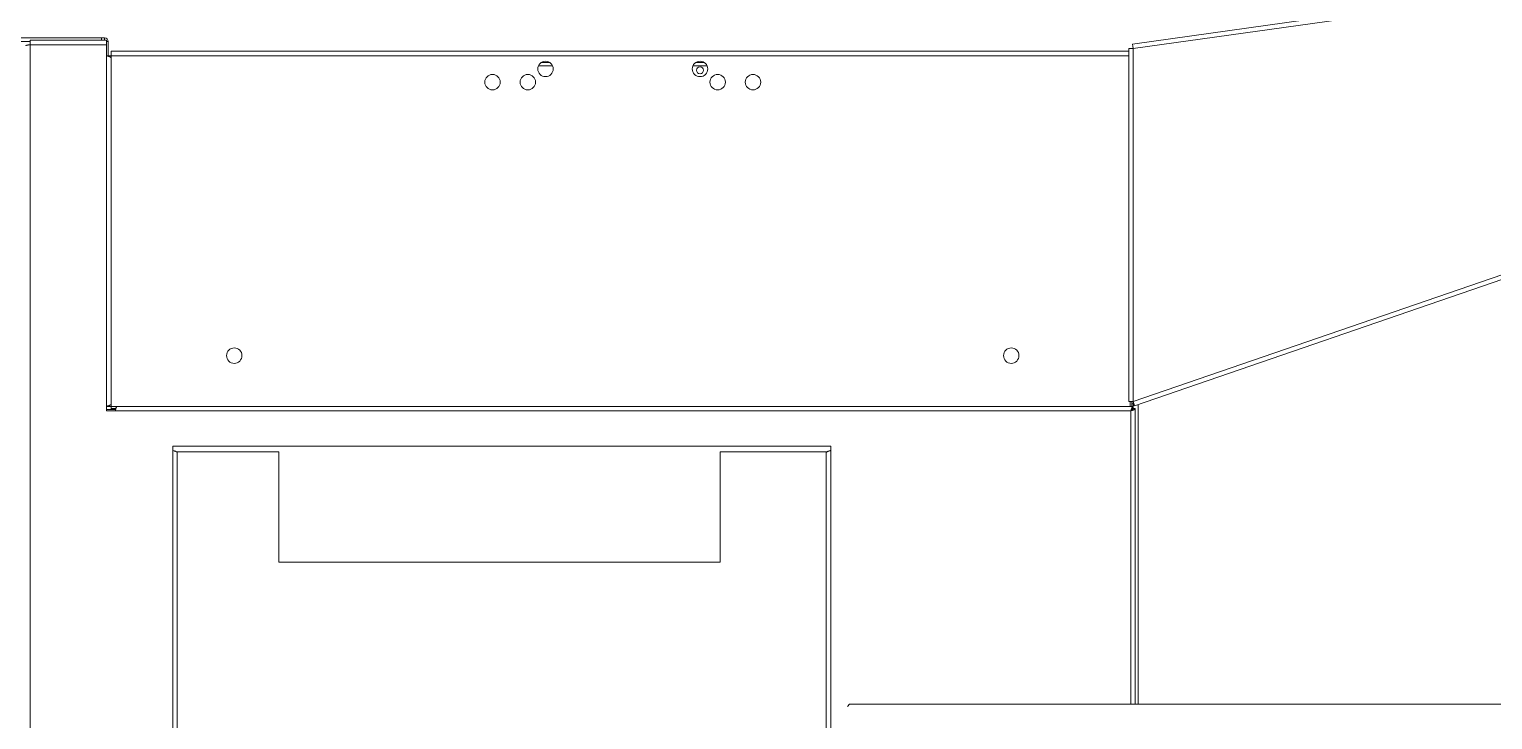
# Model space of a CAD drawing. Header units: millimetres. Extents: x 2027740 to 2136289, y -1533552 to -1491502.
# Drawn here: x 2099102 to 2099765, y -1503756 to -1503443 of the extents above; entities that cross this region are included whole.
import ezdxf

# ---------------------------------------------------------------- set-up
doc = ezdxf.new("R2010")
doc.units = ezdxf.units.MM
doc.header["$MEASUREMENT"] = 0
doc.linetypes.add('AUSGEZOGEN', pattern=[0])
doc.layers.add('10_Einrichtung', color=7, linetype='Continuous', lineweight=0)
doc.layers.add('11_Schraffur', color=9, linetype='Continuous', lineweight=0)

# ---------------------------------------------------------------- blocks, each defined once
blk = doc.blocks.new('*U847')
at = {"layer": '10_Einrichtung', "color": 1, "linetype": 'Continuous', "lineweight": 0}
for p, q in [((3.9159, 2.9733), (6.1699, 3.2901)), ((6.1392, 3.2656), (3.9187, 2.9535)), ((-6.9587, 3.0012), (-0.7404, 3.0012)), ((-1.0783, 2.9852), (-1.1194, 2.9852)), ((-1.0783, 2.9903), (-0.7313, 2.9903)), ((-1.0783, 2.9703), (-1.0783, 2.9903)), ((-0.7544, 2.9903), (-0.7544, 3.0012)), ((-0.7544, 2.9912), (-0.7404, 2.9912)), ((-0.7404, 3.0012), (-0.7404, 2.9912)), ((-0.7313, 2.9203), (-0.7313, 2.9903)), ((-0.7244, 2.9852), (-0.7313, 2.9852)), ((-0.7244, 2.9203), (-0.7244, 2.9852)), ((-1.0783, 2.9703), (-1.0783, -3.3397)), ((-0.7313, 2.9703), (-1.0783, 2.9703)), ((-0.7313, 2.9203), (-0.7213, 2.9203)), ((-0.7313, 1.3303), (-0.7313, 2.9203)), ((-0.7213, 2.9203), (-0.7113, 2.9203)), ((-0.7213, 2.9203), (-0.7213, 2.917)), ((3.8987, 2.9403), (-0.7113, 2.9403)), ((-0.7113, 2.9403), (-0.7113, 2.9203)), ((3.8987, 2.9203), (-0.7113, 2.9203)), ((-0.7113, 2.9103), (-0.7113, 2.9203)), ((3.8987, 1.3523), (3.8987, 2.9535)), ((3.9187, 2.9535), (3.8987, 2.9535)), ((3.9173, 2.9634), (3.9159, 2.9733)), ((3.9173, 2.9633), (3.9173, 2.9634)), ((3.9187, 2.9535), (3.9173, 2.9633)), ((3.9187, 2.9535), (3.9187, 1.3523)), ((-0.7113, 1.3403), (-0.7113, 2.9103)), ((1.2246, 2.8743), (1.2888, 2.8743)), ((1.2763, 2.8893), (1.2371, 2.8893)), ((1.9246, 2.8743), (1.9888, 2.8743)), ((1.9763, 2.8893), (1.9371, 2.8893)), ((3.9187, 1.3523), (7.7158, 2.6597)), ((7.764, 2.6552), (3.9252, 1.3334)), ((-0.7313, 1.3303), (-0.7213, 1.3303)), ((-0.7313, 1.3303), (-0.7313, 1.3103)), ((-0.7213, 1.3336), (-0.7213, 1.3303)), ((-0.7213, 1.3303), (-0.7113, 1.3303)), ((-0.7113, 1.3303), (-0.7113, 1.3403)), ((-0.7113, 1.3203), (-0.7113, 1.3303)), ((-0.6813, 1.3303), (-0.7113, 1.3303)), ((3.9187, 1.3303), (-0.6813, 1.3303)), ((3.9187, 1.3523), (3.8987, 1.3523)), ((3.9057, 1.3303), (3.9057, 1.3523)), ((3.9137, 1.3523), (3.9137, 1.3303)), ((3.9137, 1.3443), (3.9214, 1.3443)), ((3.9187, 1.3523), (3.9219, 1.343)), ((3.9187, 1.3303), (3.9187, 1.3443)), ((3.9187, 1.3344), (3.9193, 1.3344)), ((3.9187, 1.3203), (3.9187, 1.3303)), ((3.9219, 1.343), (3.922, 1.3428)), ((3.922, 1.3428), (3.9252, 1.3334)), ((3.9411, 1.3389), (3.9411, -0.0207)), ((-0.6913, 1.3163), (-0.7313, 1.3163)), ((-0.7313, 1.3103), (-0.6913, 1.3103)), ((-0.7113, 1.3163), (-0.7113, 1.3203)), ((-0.7113, 1.3203), (-0.69, 1.3203)), ((3.9087, 1.3103), (-0.6913, 1.3103)), ((3.9087, -0.0207), (3.9087, 1.3103)), ((3.9137, 1.3174), (3.9137, 1.3136)), ((3.9187, 1.3203), (3.9287, 1.3203)), ((3.9287, -0.0207), (3.9287, 1.3203)), ((2.5487, 1.1503), (-0.4313, 1.1503)), ((-0.4313, 1.1303), (-0.4313, 1.1503)), ((-0.4313, -2.3997), (-0.4313, 1.1303)), ((2.5487, 1.1303), (2.5487, 1.1503)), ((2.5487, 1.1303), (2.5487, -2.3997)), ((-0.4151, 1.1243), (0.0487, 1.1243)), ((-0.4113, -2.3897), (-0.4113, 1.1203)), ((0.0487, 1.1243), (0.0487, 0.6243)), ((2.0487, 1.1243), (2.0487, 0.6243)), ((2.0487, 1.1243), (2.5325, 1.1243)), ((2.5287, 1.1243), (2.5287, 1.1203)), ((2.5287, 1.1203), (2.5287, -2.3897)), ((2.0487, 0.6243), (0.0487, 0.6243)), ((2.6344, -0.0207), (2.6245, -0.0307)), ((2.6344, -0.0207), (7.8937, -0.0207))]:
    blk.add_line(p, q, dxfattribs=at)
for centre, radius in [((1.2567, 2.8603), 0.035), ((1.9567, 2.8603), 0.035), ((1.9567, 2.8543), 0.016), ((1.0167, 2.8003), 0.035), ((1.1767, 2.8003), 0.035), ((2.0367, 2.8003), 0.035), ((2.1967, 2.8003), 0.035), ((-0.1533, 1.5603), 0.035), ((3.3667, 1.5603), 0.035)]:
    blk.add_circle(centre, radius, dxfattribs=at)
for radius, start in [(0.016, 0), (0.006, 58.57312)]:
    blk.add_arc((-0.7404, 2.9852), radius, start, 90, dxfattribs=at)
for points, knots in [([(-1.0982, 2.9656), (-1.0982, 2.9657), (-1.098, 2.9659), (-1.0976, 2.9662), (-1.097, 2.9665), (-1.0963, 2.9668), (-1.0954, 2.9671), (-1.0939, 2.9675), (-1.0917, 2.968), (-1.0888, 2.9686), (-1.0855, 2.9691), (-1.082, 2.9697), (-1.0795, 2.9701), (-1.0783, 2.9703)], [0, 0, 0, 0, 0.018274, 0.042557, 0.07375, 0.112097, 0.15754, 0.209847, 0.333563, 0.479507, 0.642934, 0.818399, 1, 1, 1, 1]), ([(-0.7113, 2.9103), (-0.7113, 2.9105), (-0.7114, 2.911), (-0.7117, 2.9116), (-0.7122, 2.9122), (-0.7128, 2.9128), (-0.7137, 2.9135), (-0.7147, 2.9141), (-0.7159, 2.9147), (-0.7177, 2.9156), (-0.7203, 2.9166), (-0.7237, 2.9178), (-0.7274, 2.9191), (-0.73, 2.9199), (-0.7313, 2.9203)], [0, 0, 0, 0, 0.027443, 0.05731, 0.091425, 0.13088, 0.176281, 0.227822, 0.285403, 0.348736, 0.491025, 0.65054, 0.822179, 1, 1, 1, 1]), ([(-0.7113, 1.3403), (-0.7113, 1.3401), (-0.7114, 1.3397), (-0.7117, 1.339), (-0.7122, 1.3384), (-0.7128, 1.3378), (-0.7137, 1.3371), (-0.7147, 1.3365), (-0.7159, 1.3359), (-0.7177, 1.335), (-0.7203, 1.334), (-0.7237, 1.3328), (-0.7274, 1.3315), (-0.73, 1.3307), (-0.7313, 1.3303)], [0, 0, 0, 0, 0.027443, 0.05731, 0.091425, 0.13088, 0.176281, 0.227822, 0.285403, 0.348736, 0.491025, 0.65054, 0.822179, 1, 1, 1, 1]), ([(-0.6813, 1.3303), (-0.6817, 1.3303), (-0.6825, 1.3302), (-0.6837, 1.3298), (-0.6849, 1.329), (-0.6859, 1.3281), (-0.6869, 1.327), (-0.688, 1.3253), (-0.6892, 1.3229), (-0.6902, 1.3198), (-0.6908, 1.3166), (-0.6912, 1.3135), (-0.6913, 1.3114), (-0.6913, 1.3103)], [0, 0, 0, 0, 0.050174, 0.10196, 0.156519, 0.21433, 0.275262, 0.338798, 0.470755, 0.605101, 0.738512, 0.869949, 1, 1, 1, 1]), ([(3.912, 1.3203), (3.9123, 1.321), (3.9128, 1.3224), (3.9137, 1.3244), (3.9145, 1.3261), (3.9153, 1.3276), (3.9161, 1.3287), (3.9168, 1.3295), (3.9174, 1.3299), (3.9178, 1.3301), (3.9183, 1.3303), (3.9186, 1.3303), (3.9187, 1.3303)], [0, 0, 0, 0, 0.186334, 0.35723, 0.510462, 0.64446, 0.758524, 0.853225, 0.894164, 0.931604, 0.96649, 1, 1, 1, 1]), ([(3.9187, 1.3344), (3.9187, 1.3343), (3.9187, 1.3343), (3.9187, 1.3343), (3.9188, 1.3343), (3.9188, 1.3343), (3.9188, 1.3343)], [0, 0, 0, 0, 0.143547, 0.333991, 0.614888, 1, 1, 1, 1]), ([(3.9188, 1.3343), (3.9189, 1.3343), (3.9192, 1.3343), (3.9195, 1.3344), (3.9201, 1.3345), (3.9207, 1.3347), (3.9215, 1.3349), (3.9227, 1.3352), (3.9237, 1.3355), (3.9244, 1.3357)], [0, 0, 0, 0, 0.045722, 0.114621, 0.206658, 0.321572, 0.45896, 0.618295, 1, 1, 1, 1]), ([(3.9087, 1.3103), (3.9092, 1.312), (3.9103, 1.3154), (3.9114, 1.3187), (3.912, 1.3203)], [0, 0, 0, 0, 0.515852, 1, 1, 1, 1]), ([(3.9187, 1.3203), (3.9187, 1.3201), (3.9187, 1.3197), (3.9185, 1.3188), (3.9179, 1.3177), (3.917, 1.3165), (3.9157, 1.3152), (3.9142, 1.314), (3.9125, 1.3128), (3.9106, 1.3115), (3.9093, 1.3107), (3.9087, 1.3103)], [0, 0, 0, 0, 0.042849, 0.086691, 0.180536, 0.286825, 0.407427, 0.541715, 0.687501, 0.841607, 1, 1, 1, 1]), ([(3.9087, 1.3103), (3.9091, 1.311), (3.9099, 1.3122), (3.9112, 1.3141), (3.9124, 1.3158), (3.9136, 1.3173), (3.9149, 1.3186), (3.9161, 1.3196), (3.9172, 1.3201), (3.9181, 1.3203), (3.9185, 1.3203), (3.9187, 1.3203)], [0, 0, 0, 0, 0.158383, 0.312418, 0.458301, 0.592657, 0.713187, 0.819411, 0.913303, 0.957147, 1, 1, 1, 1]), ([(3.9187, 1.3136), (3.9171, 1.3131), (3.9138, 1.3119), (3.9104, 1.3109), (3.9087, 1.3103)], [0, 0, 0, 0, 0.484065, 1, 1, 1, 1]), ([(3.9287, 1.3203), (3.9287, 1.3202), (3.9287, 1.3199), (3.9285, 1.3195), (3.9283, 1.319), (3.9279, 1.3184), (3.9271, 1.3177), (3.926, 1.3169), (3.9245, 1.3161), (3.9228, 1.3153), (3.9208, 1.3144), (3.9194, 1.3139), (3.9187, 1.3136)], [0, 0, 0, 0, 0.033502, 0.068371, 0.105811, 0.146752, 0.241373, 0.355415, 0.489525, 0.642817, 0.813687, 1, 1, 1, 1]), ([(-0.4313, 1.1303), (-0.43, 1.1299), (-0.4274, 1.1291), (-0.4237, 1.1278), (-0.4203, 1.1266), (-0.4177, 1.1256), (-0.4159, 1.1247), (-0.4147, 1.1241), (-0.4137, 1.1235), (-0.4128, 1.1228), (-0.4122, 1.1222), (-0.4117, 1.1216), (-0.4114, 1.121), (-0.4113, 1.1205), (-0.4113, 1.1203)], [0, 0, 0, 0, 0.177821, 0.349461, 0.508976, 0.651265, 0.714598, 0.772179, 0.823719, 0.86912, 0.908575, 0.94269, 0.972557, 1, 1, 1, 1]), ([(2.5487, 1.1303), (2.5474, 1.1299), (2.5448, 1.1291), (2.5411, 1.1278), (2.5377, 1.1266), (2.5351, 1.1256), (2.5333, 1.1247), (2.5321, 1.1241), (2.5311, 1.1235), (2.5302, 1.1228), (2.5296, 1.1222), (2.5291, 1.1216), (2.5288, 1.121), (2.5287, 1.1205), (2.5287, 1.1203)], [0, 0, 0, 0, 0.177821, 0.349461, 0.508976, 0.651265, 0.714598, 0.772179, 0.823719, 0.86912, 0.908575, 0.94269, 0.972557, 1, 1, 1, 1])]:
    blk.add_open_spline(points, degree=3, knots=knots, dxfattribs=at)
blk = doc.blocks.new('*U842')
at = {"layer": '10_Einrichtung', "color": 1, "linetype": 'Continuous', "lineweight": 13}
blk.add_blockref('*U847', (0, -0.6615), dxfattribs=at)

msp = doc.modelspace()

# ---------------------------------------------------------------- hatches: boundary and pattern name
at = {"layer": '11_Schraffur', "linetype": 'AUSGEZOGEN', "ltscale": 10}
h = msp.add_hatch(dxfattribs=at)
h.set_pattern_fill('ANSI37', color=256, scale=0.1, pattern_type=2)
h.set_pattern_definition([(45, (1922704.878, -1372376.447), (-4.49012806, 4.49012806), []), (135, (1922704.878, -1372376.447), (-4.49012806, -4.49012806), [])])
edge = h.paths.add_edge_path(flags=17)
edge.add_arc((2102591.7336, -1501845.3678), 273.7465, 0, 360)
edge = h.paths.add_edge_path()
edge.add_arc((2102591.7336, -1501845.3678), 248.7465, 0, 360)
edge = h.paths.add_edge_path(flags=17)
edge.add_arc((2100242.4465, -1501810.0016), 273.7465, 0, 360)
edge = h.paths.add_edge_path()
edge.add_arc((2100242.4465, -1501810.0016), 248.7465, 0, 360)
edge = h.paths.add_edge_path(flags=17)
edge.add_arc((2094390.411, -1501829.4551), 273.7465, 0, 360)
edge = h.paths.add_edge_path()
edge.add_arc((2094390.411, -1501829.4551), 248.7465, 0, 360)
edge = h.paths.add_edge_path(flags=17)
edge.add_arc((2101727.5997, -1506848.6998), 273.7465, 0, 360)
edge = h.paths.add_edge_path()
edge.add_arc((2101727.5997, -1506848.6998), 248.7465, 0, 360)
edge = h.paths.add_edge_path(flags=17)
edge.add_arc((2099456.154, -1506841.7201), 273.7465, 0, 360)
edge = h.paths.add_edge_path()
edge.add_arc((2099456.154, -1506841.7201), 248.7465, 0, 360)
edge = h.paths.add_edge_path(flags=17)
edge.add_arc((2093552.6254, -1506823.5796), 273.7465, 0, 360)
edge = h.paths.add_edge_path()
edge.add_arc((2093552.6254, -1506823.5796), 248.7465, 0, 360)

# ---------------------------------------------------------------- block references
at = {"layer": '10_Einrichtung', "color": 1, "linetype": 'Continuous', "lineweight": 0, "xscale": 99.99999999999999, "yscale": 99.99999999999999, "zscale": 99.99999999999999, "rotation": 7.421022849415388e-11}
msp.add_blockref('*U842', (2099210.0815, -1503680.96), dxfattribs=at)

doc.saveas('drawing.dxf')
